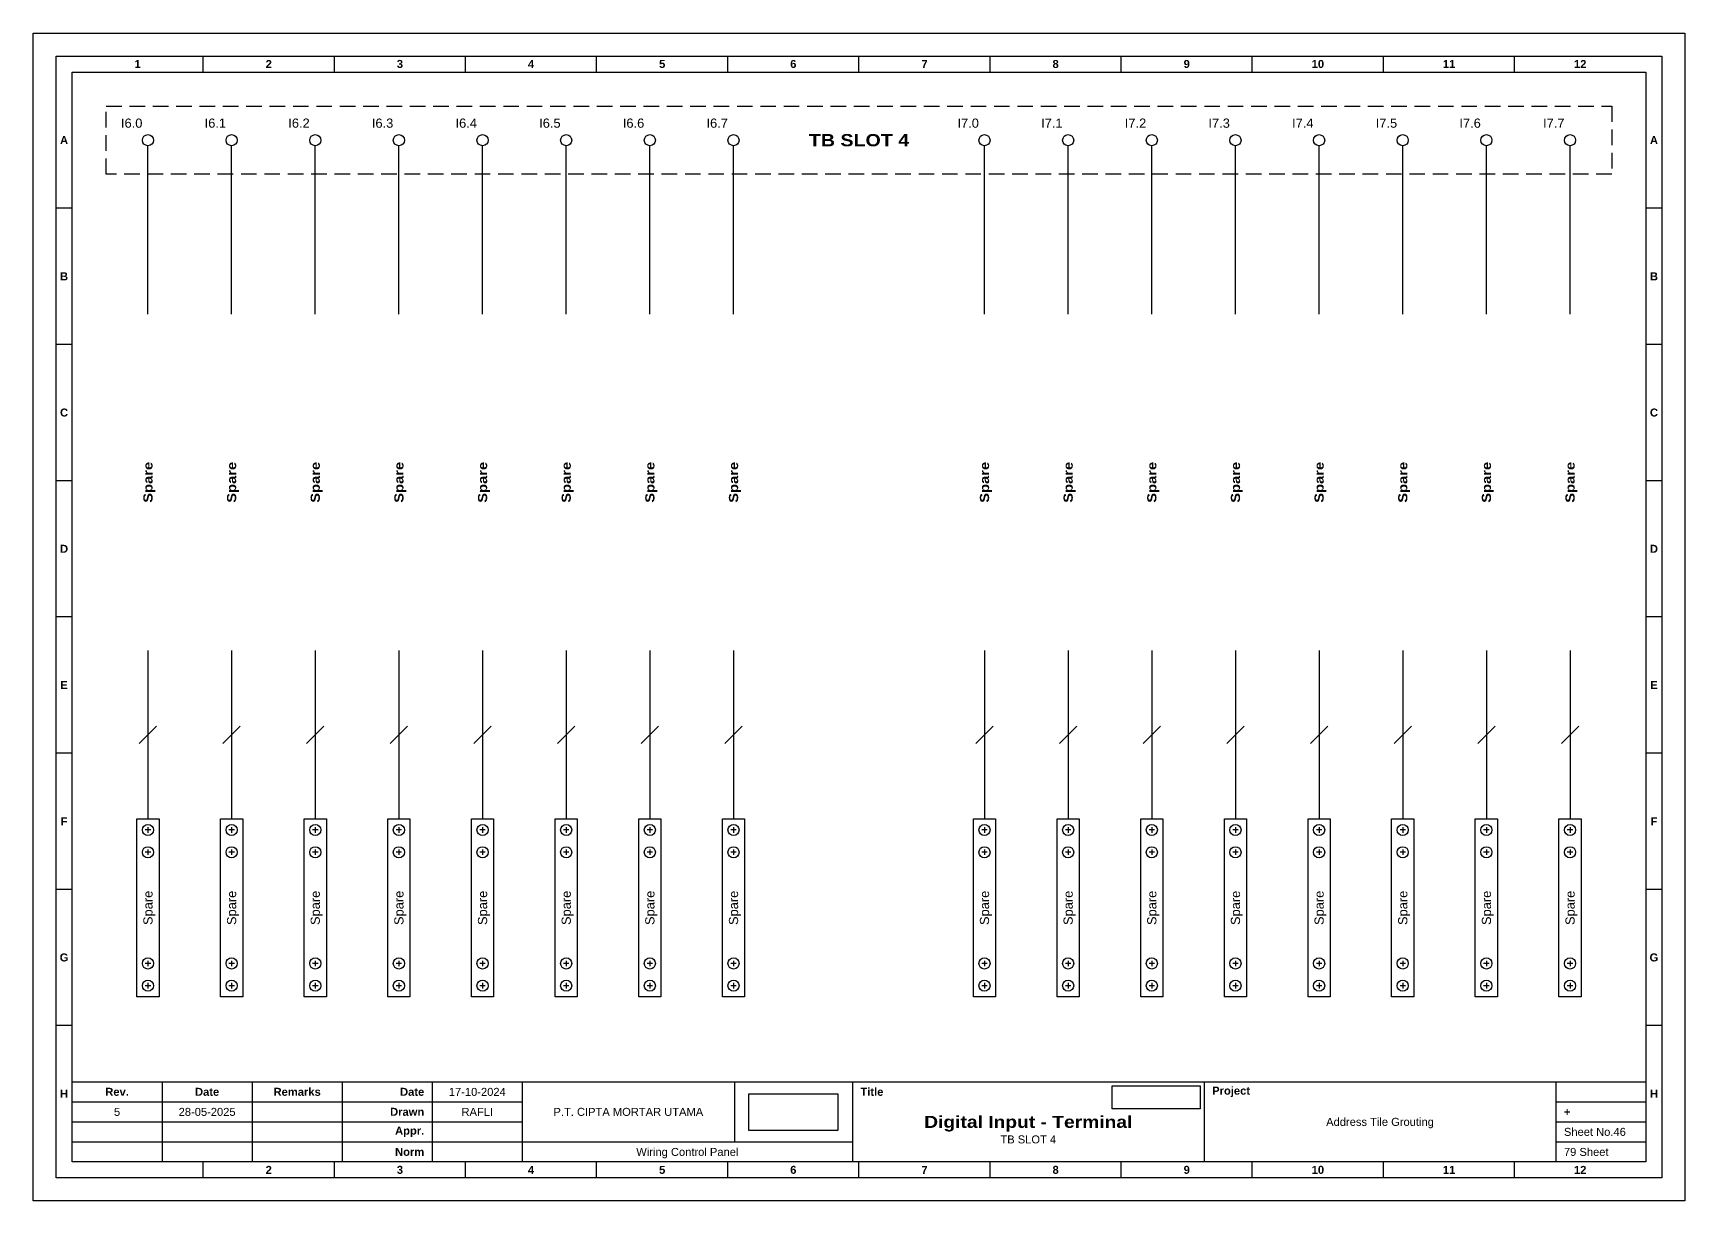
# Model space of a CAD drawing. Header units: millimetres. Extents: x 1758 to 3576, y 1915 to 2566.
# Drawn here: x 2687.4 to 2956.7, y 2375.9 to 2566.3 of the extents above; entities that cross this region are included whole.
import ezdxf
from ezdxf.enums import TextEntityAlignment as Align

# ---------------------------------------------------------------- set-up
doc = ezdxf.new("R2010")
doc.units = ezdxf.units.MM
doc.linetypes.add('HIDDEN', pattern=[9.525, 6.35, -3.175])
doc.styles.add('Bold', font='ariblk.ttf', dxfattribs={"height": 25.4})
doc.styles.get("Standard").update_dxf_attribs({"font": 'arial.ttf'})
picture_1 = doc.add_image_def('image1.png', size_in_pixel=(2048, 847))
picture_2 = doc.add_image_def('image2.png', size_in_pixel=(2092, 542))

# ---------------------------------------------------------------- blocks, each defined once
blk = doc.blocks.new('KOP MU PROJECT')
at = {"color": 6, "ltscale": 50}
for p, q in [((27.74, 184.05), (27.74, 186.66)), ((49.13, 184.05), (49.13, 186.66)), ((70.51, 184.05), (70.51, 186.66)), ((91.89, 184.05), (91.89, 186.66)), ((113.27, 184.05), (113.27, 186.66)), ((134.66, 184.05), (134.66, 186.66)), ((156.04, 184.05), (156.04, 186.66)), ((177.42, 184.05), (177.42, 186.66)), ((198.8, 184.05), (198.8, 186.66)), ((220.19, 184.05), (220.19, 186.66)), ((241.57, 184.05), (241.57, 186.66)), ((6.36, 161.84), (3.75, 161.84)), ((265.59, 161.84), (262.98, 161.84)), ((6.36, 139.63), (3.75, 139.63)), ((265.59, 139.63), (262.98, 139.63)), ((6.36, 117.42), (3.75, 117.42)), ((265.59, 117.42), (262.98, 117.42)), ((6.36, 95.22), (3.75, 95.22)), ((265.59, 95.22), (262.98, 95.22)), ((6.36, 73.01), (3.75, 73.01)), ((265.59, 73.01), (262.98, 73.01)), ((6.36, 50.8), (3.75, 50.8)), ((265.59, 50.8), (262.98, 50.8)), ((6.36, 28.59), (3.75, 28.59)), ((265.59, 28.59), (262.98, 28.59)), ((27.74, 3.75), (27.74, 6.36)), ((49.13, 3.75), (49.13, 6.36)), ((70.51, 3.75), (70.51, 6.36)), ((91.89, 3.75), (91.89, 6.36)), ((113.27, 3.75), (113.27, 6.36)), ((134.66, 3.75), (134.66, 6.36)), ((156.04, 3.75), (156.04, 6.36)), ((177.42, 3.75), (177.42, 6.36)), ((198.8, 3.75), (198.8, 6.36)), ((220.19, 3.75), (220.19, 6.36)), ((241.57, 3.75), (241.57, 6.36))]:
    blk.add_line(p, q, dxfattribs=at)
at = {"ltscale": 50}
for p, q in [((6.36, 19.41), (262.98, 19.41)), ((21.04, 19.41), (21.04, 6.36)), ((35.72, 19.41), (35.72, 6.36)), ((50.41, 19.41), (50.41, 6.36)), ((65.09, 19.41), (65.09, 6.36)), ((79.77, 19.41), (79.77, 6.36)), ((114.35, 19.41), (114.35, 9.62)), ((133.6, 19.41), (133.6, 6.36)), ((190.95, 19.41), (190.95, 6.36)), ((248.3, 19.41), (248.3, 6.36)), ((6.36, 16.15), (79.77, 16.15)), ((248.3, 16.15), (262.98, 16.15)), ((6.36, 12.89), (79.77, 12.89)), ((248.3, 12.89), (262.98, 12.89)), ((6.36, 9.62), (133.6, 9.62)), ((248.3, 9.62), (262.98, 9.62))]:
    blk.add_line(p, q, dxfattribs=at)
at = {"color": 1, "ltscale": 50}
blk.add_lwpolyline([(269.34, 0), (0, 0), (0, 190.41), (269.34, 190.41)], close=True, dxfattribs=at)
at = {"color": 6, "ltscale": 50}
for points in [[(265.59, 3.75), (3.75, 3.75), (3.75, 186.66), (265.59, 186.66)], [(262.98, 6.36), (6.36, 6.36), (6.36, 184.05), (262.98, 184.05)]]:
    blk.add_lwpolyline(points, close=True, dxfattribs=at)
at = {"ltscale": 50, "char_height": 1.305, "attachment_point": 4}
for s, width, heights, insert in [('\\pxqc;{\\fArial|b1|i0|c0|p34;1}', 21.3825, [2.51], (6.36, 185.36)), ('\\pxqc;{\\fArial|b1|i0|c0|p34;2}', 21.3825, [2.51], (27.74, 185.36)), ('\\pxqc;{\\fArial|b1|i0|c0|p34;3}', 21.3825, [2.51], (49.13, 185.36)), ('\\pxqc;{\\fArial|b1|i0|c0|p34;4}', 21.3825, [2.51], (70.51, 185.36)), ('\\pxqc;{\\fArial|b1|i0|c0|p34;5}', 21.3825, [2.51], (91.89, 185.36)), ('\\pxqc;{\\fArial|b1|i0|c0|p34;6}', 21.3825, [2.51], (113.27, 185.36)), ('\\pxqc;{\\fArial|b1|i0|c0|p34;7}', 21.3825, [2.51], (134.66, 185.36)), ('\\pxqc;{\\fArial|b1|i0|c0|p34;8}', 21.3825, [2.51], (156.04, 185.36)), ('\\pxqc;{\\fArial|b1|i0|c0|p34;9}', 21.3825, [2.51], (177.42, 185.36)), ('\\pxqc;{\\fArial|b1|i0|c0|p34;10}', 21.3825, [2.51], (198.8, 185.36)), ('\\pxqc;{\\fArial|b1|i0|c0|p34;11}', 21.3825, [2.51], (220.19, 185.36)), ('\\pxqc;{\\fArial|b1|i0|c0|p34;12}', 21.3825, [2.51], (241.57, 185.36)), ('\\pxqc;{\\fArial|b1|i0|c0|p34;A}', 2.61, [2.51], (3.75, 172.95)), ('\\pxqc;{\\fArial|b1|i0|c0|p34;A}', 2.61, [2.51], (262.98, 172.95)), ('\\pxqc;{\\fArial|b1|i0|c0|p34;B}', 2.61, [2.51], (3.75, 150.74)), ('\\pxqc;{\\fArial|b1|i0|c0|p34;B}', 2.61, [2.51], (262.98, 150.74)), ('\\pxqc;{\\fArial|b1|i0|c0|p34;C}', 2.61, [2.51], (3.75, 128.53)), ('\\pxqc;{\\fArial|b1|i0|c0|p34;C}', 2.61, [2.51], (262.98, 128.53)), ('\\pxqc;{\\fArial|b1|i0|c0|p34;D}', 2.61, [2.51], (3.75, 106.32)), ('\\pxqc;{\\fArial|b1|i0|c0|p34;D}', 2.61, [2.51], (262.98, 106.32)), ('\\pxqc;{\\fArial|b1|i0|c0|p34;E}', 2.61, [2.51], (3.75, 84.11)), ('\\pxqc;{\\fArial|b1|i0|c0|p34;E}', 2.61, [2.51], (262.98, 84.11)), ('\\pxqc;{\\fArial|b1|i0|c0|p34;F}', 2.61, [2.51], (3.75, 61.9)), ('\\pxqc;{\\fArial|b1|i0|c0|p34;F}', 2.61, [2.51], (262.98, 61.9)), ('\\pxqc;{\\fArial|b1|i0|c0|p34;G}', 2.61, [2.51], (3.75, 39.69)), ('\\pxqc;{\\fArial|b1|i0|c0|p34;G}', 2.61, [2.51], (262.98, 39.69)), ('\\pxqc;{\\fArial|b1|i0|c0|p34;H}', 2.61, [2.51], (3.75, 17.47)), ('\\pxqc;{\\fArial|b1|i0|c0|p34;Rev.}', 14.6811, [2.88], (6.36, 17.78)), ('\\pxqc;{\\fArial|b1|i0|c0|p34;Date}', 14.6811, [2.88], (21.04, 17.78)), ('\\pxqc;{\\fArial|b1|i0|c0|p34;Remarks}', 14.6811, [2.88], (35.72, 17.78)), ('\\pxqr;{\\fArial|b1|i0|c0|p34;Date}', 13.3761, [2.88], (50.41, 17.78)), ('\\pxql;{\\fArial|b1|i0|c0|p34;Title}', 50.2419, [2.88], (134.9, 17.78)), ('\\pxql;{\\fArial|b1|i0|c0|p34;Project}', 50.2419, [2.88], (192.25, 17.78)), ('\\pxqc;{\\fArial|b1|i0|c0|p34;H}', 2.61, [2.51], (262.98, 17.47)), ('\\pxqr;{\\fArial|b1|i0|c0|p34;Drawn}', 13.3761, [2.88], (50.41, 14.52)), ('\\pxql;{\\fArial|b1|i0|c0|p34;+}', 14.6811, [2.88], (249.61, 14.52)), ('\\pxqr;{\\fArial|b1|i0|c0|p34;Appr.}', 13.3761, [2.88], (50.41, 11.26)), ('\\pxqr;{\\fArial|b1|i0|c0|p34;Norm}', 13.3761, [2.88], (50.41, 7.99)), ('\\pxqc;{\\fArial|b1|i0|c0|p34;2}', 21.3825, [2.51], (27.74, 5.06)), ('\\pxqc;{\\fArial|b1|i0|c0|p34;3}', 21.3825, [2.51], (49.13, 5.06)), ('\\pxqc;{\\fArial|b1|i0|c0|p34;4}', 21.3825, [2.51], (70.51, 5.06)), ('\\pxqc;{\\fArial|b1|i0|c0|p34;5}', 21.3825, [2.51], (91.89, 5.06)), ('\\pxqc;{\\fArial|b1|i0|c0|p34;6}', 21.3825, [2.51], (113.27, 5.06)), ('\\pxqc;{\\fArial|b1|i0|c0|p34;7}', 21.3825, [2.51], (134.66, 5.06)), ('\\pxqc;{\\fArial|b1|i0|c0|p34;8}', 21.3825, [2.51], (156.04, 5.06)), ('\\pxqc;{\\fArial|b1|i0|c0|p34;9}', 21.3825, [2.51], (177.42, 5.06)), ('\\pxqc;{\\fArial|b1|i0|c0|p34;10}', 21.3825, [2.51], (198.8, 5.06)), ('\\pxqc;{\\fArial|b1|i0|c0|p34;11}', 21.3825, [2.51], (220.19, 5.06)), ('\\pxqc;{\\fArial|b1|i0|c0|p34;12}', 21.3825, [2.51], (241.57, 5.06))]:
    blk.add_mtext_dynamic_manual_height_columns(s, width=width, gutter_width=0.0326, heights=heights, dxfattribs=dict(at, insert=insert))
at = {"ltscale": 50}
for tag, p in [('DATECREATED', (72.43, 17.78)), ('REV', (13.7, 14.52)), ('REVDATE', (28.38, 14.52)), ('REMARKS', (43.06, 14.52)), ('DRAWN', (72.43, 14.52)), ('COMPANY', (97.06, 14.52)), ('PROJECT', (219.62, 12.89)), ('APPR', (72.43, 11.26)), ('NORM', (72.43, 7.99)), ('DRAWINGCATEGORY', (106.68, 7.99)), ('DESCRIPTION', (162.27, 10.03))]:
    blk.add_attdef(tag, text='', height=1.3, dxfattribs=at).set_placement(p, align=Align.MIDDLE_CENTER)
at = {"ltscale": 50, "style": 'Bold'}
blk.add_attdef('TITLE', text='', height=1.96, dxfattribs=at).set_placement((162.27, 12.89), align=Align.MIDDLE_CENTER)
at = {"ltscale": 50}
for tag, p in [('SHEETNUMBER', (249.61, 11.26)), ('TOTALSHEET', (249.61, 7.99))]:
    blk.add_attdef(tag, text='', height=1.3, dxfattribs=at).set_placement(p, align=Align.MIDDLE_LEFT)
image = blk.add_image(picture_1, insert=(116.72, 11.48), size_in_units=(14.5, 6), dxfattribs=at)
image.dxf.flags = 15
image = blk.add_image(picture_2, insert=(175.94, 15.04), size_in_units=(14.36, 3.72), dxfattribs=at)
image.dxf.flags = 15

msp = doc.modelspace()

# ---------------------------------------------------------------- linework, layer by layer
at = {"color": 146, "true_color": 0x105689}
for p, q in [((2706.12, 2520.54), (2706.12, 2547.98)), ((2719.76, 2520.54), (2719.76, 2547.98)), ((2733.4, 2520.54), (2733.4, 2547.98)), ((2747.04, 2520.54), (2747.04, 2547.98)), ((2760.68, 2520.54), (2760.68, 2547.98)), ((2774.32, 2520.54), (2774.32, 2547.98)), ((2787.96, 2520.54), (2787.96, 2547.98)), ((2801.6, 2520.54), (2801.6, 2547.98)), ((2842.52, 2520.54), (2842.52, 2547.98)), ((2856.16, 2520.54), (2856.16, 2547.98)), ((2869.8, 2520.54), (2869.8, 2547.98)), ((2883.44, 2520.54), (2883.44, 2547.98)), ((2897.08, 2520.54), (2897.08, 2547.98)), ((2910.72, 2520.54), (2910.72, 2547.98)), ((2924.36, 2520.54), (2924.36, 2547.98)), ((2938, 2520.54), (2938, 2547.98)), ((2706.12, 2465.67), (2706.12, 2438.23)), ((2719.76, 2465.67), (2719.76, 2438.23)), ((2733.4, 2465.67), (2733.4, 2438.23)), ((2747.04, 2465.67), (2747.04, 2438.23)), ((2760.68, 2465.67), (2760.68, 2438.23)), ((2774.32, 2465.67), (2774.32, 2438.23)), ((2787.96, 2465.67), (2787.96, 2438.23)), ((2801.6, 2465.67), (2801.6, 2438.23)), ((2842.52, 2465.67), (2842.52, 2438.23)), ((2856.16, 2465.67), (2856.16, 2438.23)), ((2869.8, 2465.67), (2869.8, 2438.23)), ((2883.44, 2465.67), (2883.44, 2438.23)), ((2897.08, 2465.67), (2897.08, 2438.23)), ((2910.72, 2465.67), (2910.72, 2438.23)), ((2924.36, 2465.67), (2924.36, 2438.23)), ((2938, 2465.67), (2938, 2438.23)), ((2704.71, 2450.53), (2707.54, 2453.36)), ((2718.35, 2450.53), (2721.18, 2453.36)), ((2731.99, 2450.53), (2734.82, 2453.36)), ((2745.63, 2450.53), (2748.46, 2453.36)), ((2759.27, 2450.53), (2762.1, 2453.36)), ((2772.91, 2450.53), (2775.74, 2453.36)), ((2786.55, 2450.53), (2789.37, 2453.36)), ((2800.19, 2450.53), (2803.01, 2453.36)), ((2841.11, 2450.53), (2843.93, 2453.36)), ((2854.75, 2450.53), (2857.57, 2453.36)), ((2868.38, 2450.53), (2871.21, 2453.36)), ((2882.02, 2450.53), (2884.85, 2453.36)), ((2895.66, 2450.53), (2898.49, 2453.36)), ((2909.3, 2450.53), (2912.13, 2453.36)), ((2922.94, 2450.53), (2925.77, 2453.36)), ((2936.58, 2450.53), (2939.41, 2453.36))]:
    msp.add_line(p, q, dxfattribs=at)
at = {"color": 6}
for p, q in [((2706.58, 2436.42), (2705.67, 2436.42)), ((2706.12, 2436.87), (2706.12, 2435.96)), ((2720.22, 2436.42), (2719.31, 2436.42)), ((2719.76, 2436.87), (2719.76, 2435.96)), ((2733.86, 2436.42), (2732.95, 2436.42)), ((2733.4, 2436.87), (2733.4, 2435.96)), ((2747.49, 2436.42), (2746.59, 2436.42)), ((2747.04, 2436.87), (2747.04, 2435.96)), ((2761.13, 2436.42), (2760.23, 2436.42)), ((2760.68, 2436.87), (2760.68, 2435.96)), ((2774.77, 2436.42), (2773.87, 2436.42)), ((2774.32, 2436.87), (2774.32, 2435.96)), ((2788.41, 2436.42), (2787.51, 2436.42)), ((2787.96, 2436.87), (2787.96, 2435.96)), ((2802.05, 2436.42), (2801.15, 2436.42)), ((2801.6, 2436.87), (2801.6, 2435.96)), ((2842.97, 2436.42), (2842.07, 2436.42)), ((2842.52, 2436.87), (2842.52, 2435.96)), ((2856.61, 2436.42), (2855.71, 2436.42)), ((2856.16, 2436.87), (2856.16, 2435.96)), ((2870.25, 2436.42), (2869.35, 2436.42)), ((2869.8, 2436.87), (2869.8, 2435.96)), ((2883.89, 2436.42), (2882.99, 2436.42)), ((2883.44, 2436.87), (2883.44, 2435.96)), ((2897.53, 2436.42), (2896.63, 2436.42)), ((2897.08, 2436.87), (2897.08, 2435.96)), ((2911.17, 2436.42), (2910.27, 2436.42)), ((2910.72, 2436.87), (2910.72, 2435.96)), ((2924.81, 2436.42), (2923.9, 2436.42)), ((2924.36, 2436.87), (2924.36, 2435.96)), ((2938.45, 2436.42), (2937.54, 2436.42)), ((2938, 2436.87), (2938, 2435.96)), ((2706.58, 2432.79), (2705.67, 2432.79)), ((2706.12, 2433.24), (2706.12, 2432.34)), ((2720.22, 2432.79), (2719.31, 2432.79)), ((2719.76, 2433.24), (2719.76, 2432.34)), ((2733.86, 2432.79), (2732.95, 2432.79)), ((2733.4, 2433.24), (2733.4, 2432.34)), ((2747.49, 2432.79), (2746.59, 2432.79)), ((2747.04, 2433.24), (2747.04, 2432.34)), ((2761.13, 2432.79), (2760.23, 2432.79)), ((2760.68, 2433.24), (2760.68, 2432.34)), ((2774.77, 2432.79), (2773.87, 2432.79)), ((2774.32, 2433.24), (2774.32, 2432.34)), ((2788.41, 2432.79), (2787.51, 2432.79)), ((2787.96, 2433.24), (2787.96, 2432.34)), ((2802.05, 2432.79), (2801.15, 2432.79)), ((2801.6, 2433.24), (2801.6, 2432.34)), ((2842.97, 2432.79), (2842.07, 2432.79)), ((2842.52, 2433.24), (2842.52, 2432.34)), ((2856.61, 2432.79), (2855.71, 2432.79)), ((2856.16, 2433.24), (2856.16, 2432.34)), ((2870.25, 2432.79), (2869.35, 2432.79)), ((2869.8, 2433.24), (2869.8, 2432.34)), ((2883.89, 2432.79), (2882.99, 2432.79)), ((2883.44, 2433.24), (2883.44, 2432.34)), ((2897.53, 2432.79), (2896.63, 2432.79)), ((2897.08, 2433.24), (2897.08, 2432.34)), ((2911.17, 2432.79), (2910.27, 2432.79)), ((2910.72, 2433.24), (2910.72, 2432.34)), ((2924.81, 2432.79), (2923.9, 2432.79)), ((2924.36, 2433.24), (2924.36, 2432.34)), ((2938.45, 2432.79), (2937.54, 2432.79)), ((2938, 2433.24), (2938, 2432.34)), ((2706.58, 2414.66), (2705.67, 2414.66)), ((2706.12, 2415.11), (2706.12, 2414.2)), ((2720.22, 2414.66), (2719.31, 2414.66)), ((2719.76, 2415.11), (2719.76, 2414.2)), ((2733.86, 2414.66), (2732.95, 2414.66)), ((2733.4, 2415.11), (2733.4, 2414.2)), ((2747.49, 2414.66), (2746.59, 2414.66)), ((2747.04, 2415.11), (2747.04, 2414.2)), ((2761.13, 2414.66), (2760.23, 2414.66)), ((2760.68, 2415.11), (2760.68, 2414.2)), ((2774.77, 2414.66), (2773.87, 2414.66)), ((2774.32, 2415.11), (2774.32, 2414.2)), ((2788.41, 2414.66), (2787.51, 2414.66)), ((2787.96, 2415.11), (2787.96, 2414.2)), ((2802.05, 2414.66), (2801.15, 2414.66)), ((2801.6, 2415.11), (2801.6, 2414.2)), ((2842.97, 2414.66), (2842.07, 2414.66)), ((2842.52, 2415.11), (2842.52, 2414.2)), ((2856.61, 2414.66), (2855.71, 2414.66)), ((2856.16, 2415.11), (2856.16, 2414.2)), ((2870.25, 2414.66), (2869.35, 2414.66)), ((2869.8, 2415.11), (2869.8, 2414.2)), ((2883.89, 2414.66), (2882.99, 2414.66)), ((2883.44, 2415.11), (2883.44, 2414.2)), ((2897.53, 2414.66), (2896.63, 2414.66)), ((2897.08, 2415.11), (2897.08, 2414.2)), ((2911.17, 2414.66), (2910.27, 2414.66)), ((2910.72, 2415.11), (2910.72, 2414.2)), ((2924.81, 2414.66), (2923.9, 2414.66)), ((2924.36, 2415.11), (2924.36, 2414.2)), ((2938.45, 2414.66), (2937.54, 2414.66)), ((2938, 2415.11), (2938, 2414.2)), ((2706.58, 2411.03), (2705.67, 2411.03)), ((2706.12, 2411.48), (2706.12, 2410.58)), ((2720.22, 2411.03), (2719.31, 2411.03)), ((2719.76, 2411.48), (2719.76, 2410.58)), ((2733.86, 2411.03), (2732.95, 2411.03)), ((2733.4, 2411.48), (2733.4, 2410.58)), ((2747.49, 2411.03), (2746.59, 2411.03)), ((2747.04, 2411.48), (2747.04, 2410.58)), ((2761.13, 2411.03), (2760.23, 2411.03)), ((2760.68, 2411.48), (2760.68, 2410.58)), ((2774.77, 2411.03), (2773.87, 2411.03)), ((2774.32, 2411.48), (2774.32, 2410.58)), ((2788.41, 2411.03), (2787.51, 2411.03)), ((2787.96, 2411.48), (2787.96, 2410.58)), ((2802.05, 2411.03), (2801.15, 2411.03)), ((2801.6, 2411.48), (2801.6, 2410.58)), ((2842.97, 2411.03), (2842.07, 2411.03)), ((2842.52, 2411.48), (2842.52, 2410.58)), ((2856.61, 2411.03), (2855.71, 2411.03)), ((2856.16, 2411.48), (2856.16, 2410.58)), ((2870.25, 2411.03), (2869.35, 2411.03)), ((2869.8, 2411.48), (2869.8, 2410.58)), ((2883.89, 2411.03), (2882.99, 2411.03)), ((2883.44, 2411.48), (2883.44, 2410.58)), ((2897.53, 2411.03), (2896.63, 2411.03)), ((2897.08, 2411.48), (2897.08, 2410.58)), ((2911.17, 2411.03), (2910.27, 2411.03)), ((2910.72, 2411.48), (2910.72, 2410.58)), ((2924.81, 2411.03), (2923.9, 2411.03)), ((2924.36, 2411.48), (2924.36, 2410.58)), ((2938.45, 2411.03), (2937.54, 2411.03)), ((2938, 2411.48), (2938, 2410.58))]:
    msp.add_line(p, q, dxfattribs=at)
at = {"linetype": 'HIDDEN', "ltscale": 0.4}
msp.add_lwpolyline([(2699.3, 2554.43), (2944.82, 2554.43), (2944.82, 2543.33), (2699.3, 2543.33)], close=True, dxfattribs=at)
at = {"color": 6}
for points in [[(2704.31, 2438.23), (2707.94, 2438.23), (2707.94, 2409.22), (2704.31, 2409.22)], [(2717.95, 2438.23), (2721.58, 2438.23), (2721.58, 2409.22), (2717.95, 2409.22)], [(2731.59, 2438.23), (2735.22, 2438.23), (2735.22, 2409.22), (2731.59, 2409.22)], [(2745.23, 2438.23), (2748.85, 2438.23), (2748.85, 2409.22), (2745.23, 2409.22)], [(2758.87, 2438.23), (2762.49, 2438.23), (2762.49, 2409.22), (2758.87, 2409.22)], [(2772.51, 2438.23), (2776.13, 2438.23), (2776.13, 2409.22), (2772.51, 2409.22)], [(2786.15, 2438.23), (2789.77, 2438.23), (2789.77, 2409.22), (2786.15, 2409.22)], [(2799.79, 2438.23), (2803.41, 2438.23), (2803.41, 2409.22), (2799.79, 2409.22)], [(2840.71, 2438.23), (2844.33, 2438.23), (2844.33, 2409.22), (2840.71, 2409.22)], [(2854.35, 2438.23), (2857.97, 2438.23), (2857.97, 2409.22), (2854.35, 2409.22)], [(2867.99, 2438.23), (2871.61, 2438.23), (2871.61, 2409.22), (2867.99, 2409.22)], [(2881.63, 2438.23), (2885.25, 2438.23), (2885.25, 2409.22), (2881.63, 2409.22)], [(2895.27, 2438.23), (2898.89, 2438.23), (2898.89, 2409.22), (2895.27, 2409.22)], [(2908.91, 2438.23), (2912.53, 2438.23), (2912.53, 2409.22), (2908.91, 2409.22)], [(2922.54, 2438.23), (2926.17, 2438.23), (2926.17, 2409.22), (2922.54, 2409.22)], [(2936.18, 2438.23), (2939.81, 2438.23), (2939.81, 2409.22), (2936.18, 2409.22)]]:
    msp.add_lwpolyline(points, close=True, dxfattribs=at)
at = {"color": 146, "ltscale": 500, "true_color": 0x105689}
for centre in [(2706.12, 2548.88), (2719.76, 2548.88), (2733.4, 2548.88), (2747.04, 2548.88), (2760.68, 2548.88), (2774.32, 2548.88), (2787.96, 2548.88), (2801.6, 2548.88), (2842.52, 2548.88), (2856.16, 2548.88), (2869.8, 2548.88), (2883.44, 2548.88), (2897.08, 2548.88), (2910.72, 2548.88), (2924.36, 2548.88), (2938, 2548.88)]:
    msp.add_circle(centre, 0.907, dxfattribs=at)
at = {"color": 6, "ltscale": 500}
for centre in [(2706.12, 2436.42), (2719.76, 2436.42), (2733.4, 2436.42), (2747.04, 2436.42), (2760.68, 2436.42), (2774.32, 2436.42), (2787.96, 2436.42), (2801.6, 2436.42), (2842.52, 2436.42), (2856.16, 2436.42), (2869.8, 2436.42), (2883.44, 2436.42), (2897.08, 2436.42), (2910.72, 2436.42), (2924.36, 2436.42), (2938, 2436.42), (2706.12, 2432.79), (2719.76, 2432.79), (2733.4, 2432.79), (2747.04, 2432.79), (2760.68, 2432.79), (2774.32, 2432.79), (2787.96, 2432.79), (2801.6, 2432.79), (2842.52, 2432.79), (2856.16, 2432.79), (2869.8, 2432.79), (2883.44, 2432.79), (2897.08, 2432.79), (2910.72, 2432.79), (2924.36, 2432.79), (2938, 2432.79), (2706.12, 2414.66), (2719.76, 2414.66), (2733.4, 2414.66), (2747.04, 2414.66), (2760.68, 2414.66), (2774.32, 2414.66), (2787.96, 2414.66), (2801.6, 2414.66), (2842.52, 2414.66), (2856.16, 2414.66), (2869.8, 2414.66), (2883.44, 2414.66), (2897.08, 2414.66), (2910.72, 2414.66), (2924.36, 2414.66), (2938, 2414.66), (2706.12, 2411.03), (2719.76, 2411.03), (2733.4, 2411.03), (2747.04, 2411.03), (2760.68, 2411.03), (2774.32, 2411.03), (2787.96, 2411.03), (2801.6, 2411.03), (2842.52, 2411.03), (2856.16, 2411.03), (2869.8, 2411.03), (2883.44, 2411.03), (2897.08, 2411.03), (2910.72, 2411.03), (2924.36, 2411.03), (2938, 2411.03)]:
    msp.add_circle(centre, 0.907, dxfattribs=at)

# ---------------------------------------------------------------- block references
msp.add_blockref('KOP MU PROJECT', (2687.39, 2375.94)).add_auto_attribs({'DESCRIPTION': 'TB SLOT 4', 'TITLE': 'Digital Input - Terminal', 'PROJECT': 'Address Tile Grouting', 'COMPANY': 'P.T. CIPTA MORTAR UTAMA', 'DRAWINGCATEGORY': 'Wiring Control Panel', 'DRAWN': 'RAFLI', 'DATECREATED': '17-10-2024', 'REVDATE': '28-05-2025', 'REV': '5', 'SHEETNUMBER': 'Sheet No.46', 'TOTALSHEET': '79 Sheet'})

# ---------------------------------------------------------------- texts
at = {"ltscale": 500}
for s, p in [('I6.0', (2705.22, 2551.66)), ('I6.1', (2718.86, 2551.66)), ('I6.2', (2732.5, 2551.66)), ('I6.3', (2746.13, 2551.66)), ('I6.4', (2759.77, 2551.66)), ('I6.5', (2773.41, 2551.66)), ('I6.6', (2787.05, 2551.66)), ('I6.7', (2800.69, 2551.66)), ('I7.0', (2841.61, 2551.66)), ('I7.1', (2855.25, 2551.66)), ('I7.2', (2868.89, 2551.66)), ('I7.3', (2882.53, 2551.66)), ('I7.4', (2896.17, 2551.66)), ('I7.5', (2909.81, 2551.66)), ('I7.6', (2923.45, 2551.66)), ('I7.7', (2937.09, 2551.66))]:
    msp.add_text(s, height=1.5, dxfattribs=at).set_placement(p, align=Align.MIDDLE_RIGHT)
at = {"ltscale": 500, "style": 'Bold'}
msp.add_text('TB SLOT 4', height=2, dxfattribs=at).set_placement((2822.06, 2548.88), align=Align.MIDDLE_CENTER)
for p in [(2706.12, 2493.1), (2719.76, 2493.1), (2733.4, 2493.1), (2747.04, 2493.1), (2760.68, 2493.1), (2774.32, 2493.1), (2787.96, 2493.1), (2801.6, 2493.1), (2842.52, 2493.1), (2856.16, 2493.1), (2869.8, 2493.1), (2883.44, 2493.1), (2897.08, 2493.1), (2910.72, 2493.1), (2924.36, 2493.1), (2938, 2493.1)]:
    msp.add_text('Spare', height=1.5, rotation=90, dxfattribs=at).set_placement(p, align=Align.MIDDLE_CENTER)
at = {"ltscale": 500}
for p in [(2706.12, 2423.72), (2719.76, 2423.72), (2733.4, 2423.72), (2747.04, 2423.72), (2760.68, 2423.72), (2774.32, 2423.72), (2787.96, 2423.72), (2801.6, 2423.72), (2842.52, 2423.72), (2856.16, 2423.72), (2869.8, 2423.72), (2883.44, 2423.72), (2897.08, 2423.72), (2910.72, 2423.72), (2924.36, 2423.72), (2938, 2423.72)]:
    msp.add_text('Spare', height=1.5, rotation=90, dxfattribs=at).set_placement(p, align=Align.MIDDLE_CENTER)

doc.saveas('drawing.dxf')
